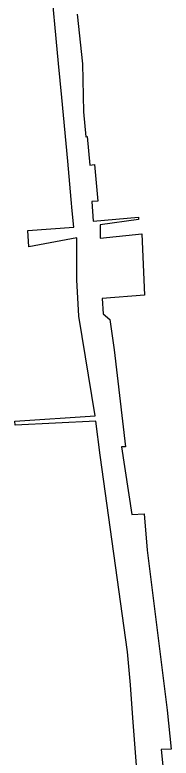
# Model space of a CAD drawing. Header units: inches. Extents: x 100607 to 101019, y 1074863 to 1078456.
# Drawn here: x 100739.2 to 100821.1, y 1076243.8 to 1076633.8 of the extents above; entities that cross this region are included whole.
import ezdxf

# ---------------------------------------------------------------- set-up
doc = ezdxf.new("R2010")
doc.units = ezdxf.units.IN
doc.header["$MEASUREMENT"] = 0
doc.layers.add('020100', color=7, linetype='Continuous')

msp = doc.modelspace()

# ---------------------------------------------------------------- linework, layer by layer
at = {"layer": '020100', "color": 1}
for points in [[(100803.57, 1076233.2), (100801.06, 1076264.93), (100799.9, 1076282.22), (100798.2, 1076299.66), (100783.86, 1076402.79), (100781.72, 1076420.69), (100739.38, 1076418.49), (100739.17, 1076420.62), (100781.28, 1076423.37), (100772.71, 1076475.67), (100771.73, 1076494.72), (100771.63, 1076516.81), (100746.53, 1076512.15), (100745.97, 1076520.69), (100770.03, 1076522.37), (100769.27, 1076531.04), (100768.75, 1076536.92), (100766.87, 1076557.13), (100763.76, 1076590.49), (100762.1, 1076608.31), (100757.72, 1076655.34)], [(100771.84, 1076634.24), (100774.73, 1076608.12), (100775.16, 1076582.89), (100776.39, 1076569.88), (100777.09, 1076569.92), (100778.48, 1076554.98), (100780.88, 1076555.27), (100782.69, 1076536.05), (100779.47, 1076535.85), (100780.18, 1076525.62), (100804.02, 1076527.59), (100804.11, 1076526.46), (100783.93, 1076523.65), (100783.88, 1076516.7), (100805.71, 1076518.85), (100807.2, 1076486.79), (100784.89, 1076484.92), (100785.46, 1076476.99), (100789.02, 1076474.02), (100791.25, 1076458.1), (100797.27, 1076407.16), (100795.12, 1076407.11), (100800.49, 1076371.59), (100807.07, 1076371.95), (100808.52, 1076352.88), (100819.13, 1076268.97), (100821.15, 1076248.54), (100815.93, 1076248.39), (100817.43, 1076232.77)]]:
    msp.add_lwpolyline(points, dxfattribs=at)

doc.saveas('drawing.dxf')
